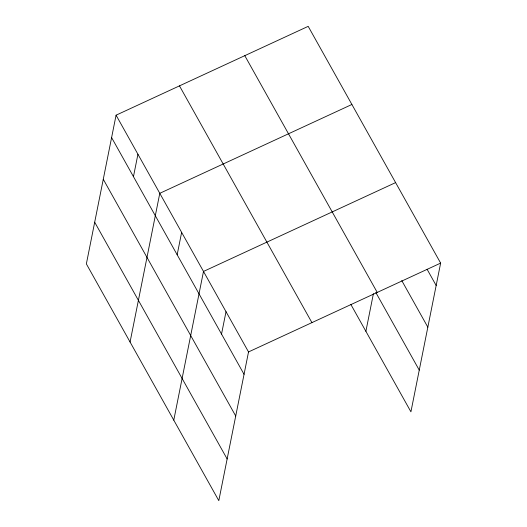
<?xml version="1.0" encoding="UTF-8"?>
<svg xmlns="http://www.w3.org/2000/svg" width="527" height="527" viewBox="0 0 527 527"><rect width="100%" height="100%" fill="white"/><g stroke="black" fill="none" stroke-linecap="round" stroke-linejoin="round"><path stroke-width="0.79" d="M116.078 115.182L86.362 263.895L218.81 500.65L248.527 351.937L116.078 115.182L308.19 26.35L440.638 263.105L410.922 411.818L350.791 304.329M133.456 176.644L137.929 154.246M130.07 342.03L159.786 193.31L351.898 104.478M177.164 254.772L181.637 232.374M173.778 420.157L203.494 271.438L395.606 182.605M221.531 334.078L226.011 311.688M365.89 331.318L373.419 293.644M248.527 351.937L440.638 263.105M427.081 269.257L436.165 285.496M401.765 280.581L427.838 327.181M244.791 55.664L377.24 292.419M375.804 292.459L419.255 370.132M179.476 85.868L311.925 322.623M111.599 137.58L244.054 374.328M103.272 179.266L235.721 416.014M94.689 222.21L227.137 458.964"/></g></svg>
